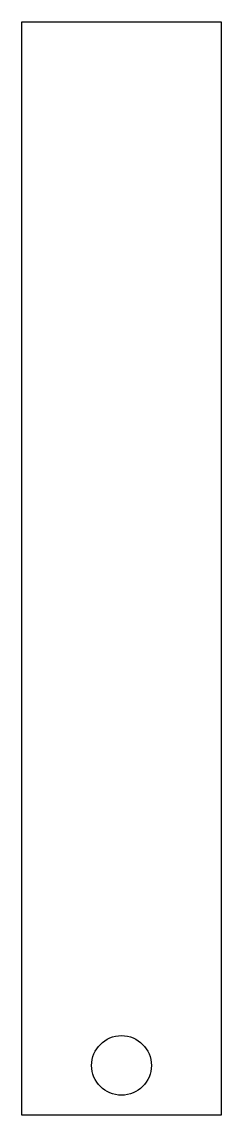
# Model space of a CAD drawing. Header units: millimetres. Extents: x -5 to 5, y -59.5 to -4.5.
import ezdxf

# ---------------------------------------------------------------- set-up
doc = ezdxf.new("R2010")
doc.units = ezdxf.units.MM
doc.layers.get('0').update_dxf_attribs({"linetype": 'CONTINUOUS'})

msp = doc.modelspace()

# ---------------------------------------------------------------- linework, layer by layer
msp.add_lwpolyline([(-5, -59.5), (-5, -4.5), (5, -4.5), (5, -59.5)], close=True)
msp.add_circle((0, -57), 1.5)

doc.saveas('drawing.dxf')
